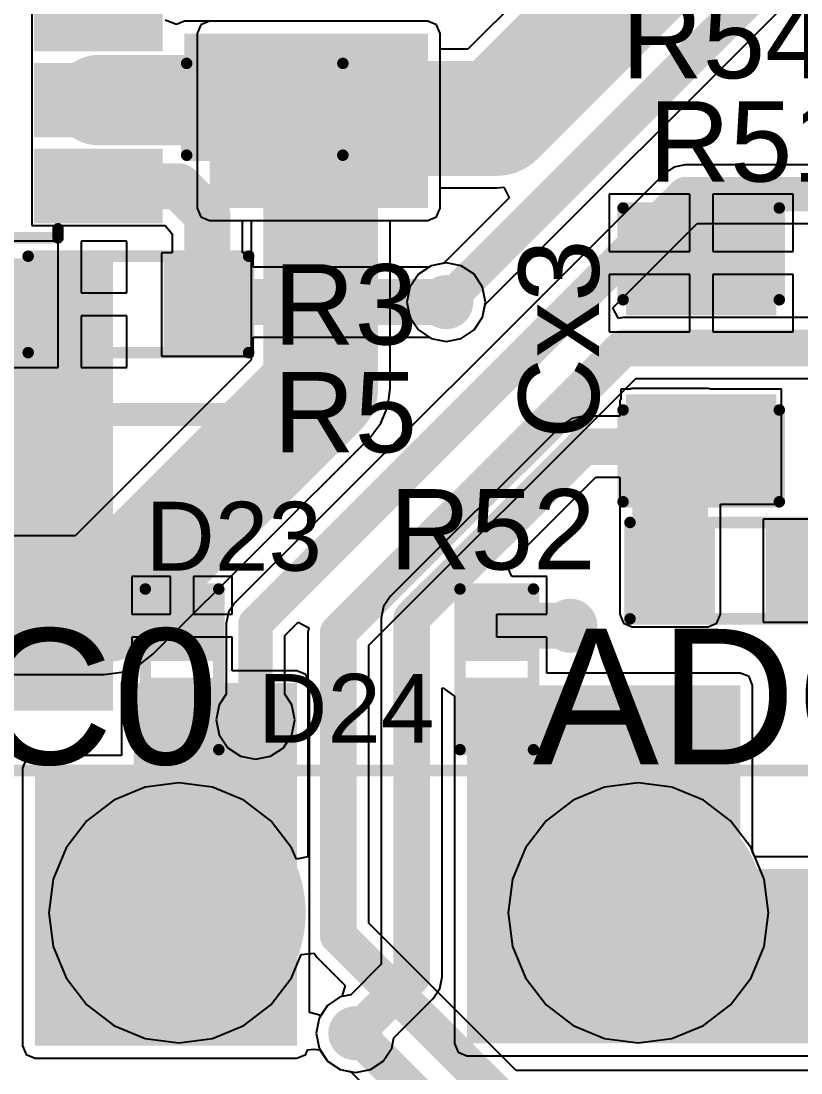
# Model space of a CAD drawing. Header units: millimetres. Extents: x -0.27 to 4.7, y -0.39 to 2.83.
# Drawn here: x 1.0019 to 1.3414, y 0.1742 to 0.6325 of the extents above; entities that cross this region are included whole.
import ezdxf

# ---------------------------------------------------------------- set-up
doc = ezdxf.new("R2010")
doc.units = ezdxf.units.MM
doc.header["$MEASUREMENT"] = 0
for name, color, linetype in [('BottomLayer', 5, 'Continuous'), ('BottomSolder', 6, 'Continuous'), ('MultiLayer', 9, 'Continuous'), ('PadHoleLayer', 156, 'Continuous'), ('TopLayer', 1, 'Continuous'), ('TopOverlay', 2, 'Continuous'), ('TopPaste', 8, 'Continuous'), ('TopSolder', 216, 'Continuous'), ('ViaHoleLayer', 16, 'Continuous')]:
    doc.layers.add(name, color=color, linetype=linetype)
doc.styles.add('Arial', font='arial.ttf', dxfattribs={"height": 0.2})

# ---------------------------------------------------------------- blocks, each defined once
blk = doc.blocks.new('HA0200500000G_6')
at = {"layer": 'BottomLayer'}
h = blk.add_hatch(color=5, dxfattribs=at)
edge = h.paths.add_edge_path()
edge.add_arc((-0.1, 0.15), 0.05118, 0, 360)
h = blk.add_hatch(color=5, dxfattribs=at)
edge = h.paths.add_edge_path()
edge.add_arc((0.1, 0.15), 0.05118, 0, 360)
at = {"layer": 'BottomSolder'}
h = blk.add_hatch(color=6, dxfattribs=at)
edge = h.paths.add_edge_path()
edge.add_arc((-0.1, 0.15), 0.05518, 0, 360)
h = blk.add_hatch(color=6, dxfattribs=at)
edge = h.paths.add_edge_path()
edge.add_arc((0.1, 0.15), 0.05518, 0, 360)
at = {"layer": 'MultiLayer'}
h = blk.add_hatch(color=9, dxfattribs=at)
edge = h.paths.add_edge_path()
edge.add_arc((-0.1, 0.15), 0.05118, 0, 360)
h = blk.add_hatch(color=9, dxfattribs=at)
edge = h.paths.add_edge_path()
edge.add_arc((0.1, 0.15), 0.05118, 0, 360)
at = {"layer": 'PadHoleLayer'}
h = blk.add_hatch(color=156, dxfattribs=at)
edge = h.paths.add_edge_path()
edge.add_arc((-0.1, 0.15), 0.02559, 0, 360)
h = blk.add_hatch(color=156, dxfattribs=at)
edge = h.paths.add_edge_path()
edge.add_arc((0.1, 0.15), 0.02559, 0, 360)
at = {"layer": 'TopLayer'}
h = blk.add_hatch(color=1, dxfattribs=at)
edge = h.paths.add_edge_path()
edge.add_arc((-0.1, 0.15), 0.05118, 0, 360)
h = blk.add_hatch(color=1, dxfattribs=at)
edge = h.paths.add_edge_path()
edge.add_arc((0.1, 0.15), 0.05118, 0, 360)
at = {"layer": 'TopSolder'}
h = blk.add_hatch(color=216, dxfattribs=at)
edge = h.paths.add_edge_path()
edge.add_arc((-0.1, 0.15), 0.05518, 0, 360)
h = blk.add_hatch(color=216, dxfattribs=at)
edge = h.paths.add_edge_path()
edge.add_arc((0.1, 0.15), 0.05518, 0, 360)
at = {"layer": 'TopOverlay', "const_width": 0.005}
blk.add_lwpolyline([(-0.301, 0.212), (0.203, 0.212)], dxfattribs=at)
blk = doc.blocks.new('R___0603_21')
at = {"layer": 'TopLayer'}
for points in [[(-0.015, 0.0175), (-0.015, -0.0175), (-0.045, -0.0175), (-0.045, 0.0175)], [(0.045, 0.0175), (0.045, -0.0175), (0.015, -0.0175), (0.015, 0.0175)]]:
    blk.add_hatch(color=1, dxfattribs=at).paths.add_polyline_path(points)
at = {"layer": 'TopPaste'}
for points in [[(-0.015, 0.0175), (-0.015, -0.0175), (-0.045, -0.0175), (-0.045, 0.0175)], [(0.045, 0.0175), (0.045, -0.0175), (0.015, -0.0175), (0.015, 0.0175)]]:
    blk.add_hatch(color=8, dxfattribs=at).paths.add_polyline_path(points)
at = {"layer": 'TopSolder'}
for points in [[(-0.011, 0.0215), (-0.011, -0.0215), (-0.049, -0.0215), (-0.049, 0.0215)], [(0.049, 0.0215), (0.049, -0.0215), (0.011, -0.0215), (0.011, 0.0215)]]:
    blk.add_hatch(color=216, dxfattribs=at).paths.add_polyline_path(points)
at = {"layer": 'TopOverlay', "const_width": 0.005}
for points in [[(-0.048, 0.021), (-0.048, -0.021)], [(0.048, 0.021), (-0.048, 0.021)], [(0.048, 0.021), (0.048, -0.021)], [(0.048, -0.021), (-0.048, -0.021)]]:
    blk.add_lwpolyline(points, dxfattribs=at)
at = {"layer": 'TopOverlay', "const_width": 0.0025}
for points in [[(-0.04925, 0.021, 1), (-0.04675, 0.021, 1)], [(-0.04925, 0.021, 1), (-0.04675, 0.021, 1)], [(0.04675, 0.021, 1), (0.04925, 0.021, 1)], [(0.04675, 0.021, 1), (0.04925, 0.021, 1)], [(-0.04925, -0.021, 1), (-0.04675, -0.021, 1)], [(-0.04925, -0.021, 1), (-0.04675, -0.021, 1)], [(0.04675, -0.021, 1), (0.04925, -0.021, 1)], [(0.04675, -0.021, 1), (0.04925, -0.021, 1)]]:
    blk.add_lwpolyline(points, format="xyb", close=True, dxfattribs=at)
blk = doc.blocks.new('C___0805_25')
at = {"layer": 'TopLayer'}
for points in [[(-0.06, 0.03), (-0.02, 0.03), (-0.02, -0.03), (-0.06, -0.03)], [(0.02, 0.03), (0.06, 0.03), (0.06, -0.03), (0.02, -0.03)]]:
    blk.add_hatch(color=1, dxfattribs=at).paths.add_polyline_path(points)
at = {"layer": 'TopPaste'}
for points in [[(-0.06, 0.03), (-0.02, 0.03), (-0.02, -0.03), (-0.06, -0.03)], [(0.02, 0.03), (0.06, 0.03), (0.06, -0.03), (0.02, -0.03)]]:
    blk.add_hatch(color=8, dxfattribs=at).paths.add_polyline_path(points)
at = {"layer": 'TopSolder'}
for points in [[(-0.06276, 0.03276), (-0.01724, 0.03276), (-0.01724, -0.03276), (-0.06276, -0.03276)], [(0.01724, 0.03276), (0.06276, 0.03276), (0.06276, -0.03276), (0.01724, -0.03276)]]:
    blk.add_hatch(color=216, dxfattribs=at).paths.add_polyline_path(points)
at = {"layer": 'TopOverlay', "const_width": 0.005}
for points in [[(-0.024, 0.034), (-0.064, 0.034)], [(-0.064, -0.034), (-0.064, 0.034)], [(0.064, 0.034), (0.024, 0.034)], [(0.064, -0.034), (0.064, 0.034)], [(-0.024, -0.034), (-0.064, -0.034)], [(0.064, -0.034), (0.024, -0.034)]]:
    blk.add_lwpolyline(points, dxfattribs=at)
at = {"layer": 'TopOverlay', "const_width": 0.0025}
for points in [[(-0.06525, 0.034, 1), (-0.06275, 0.034, 1)], [(-0.06525, 0.034, 1), (-0.06275, 0.034, 1)], [(-0.02525, 0.034, 1), (-0.02275, 0.034, 1)], [(0.02275, 0.034, 1), (0.02525, 0.034, 1)], [(0.06275, 0.034, 1), (0.06525, 0.034, 1)], [(0.06275, 0.034, 1), (0.06525, 0.034, 1)], [(-0.06525, -0.034, 1), (-0.06275, -0.034, 1)], [(-0.06525, -0.034, 1), (-0.06275, -0.034, 1)], [(-0.02525, -0.034, 1), (-0.02275, -0.034, 1)], [(0.02275, -0.034, 1), (0.02525, -0.034, 1)], [(0.06275, -0.034, 1), (0.06525, -0.034, 1)], [(0.06275, -0.034, 1), (0.06525, -0.034, 1)]]:
    blk.add_lwpolyline(points, format="xyb", close=True, dxfattribs=at)
blk = doc.blocks.new('C___0805_44')
at = {"layer": 'TopLayer'}
for points in [[(-0.06, 0.03), (-0.02, 0.03), (-0.02, -0.03), (-0.06, -0.03)], [(0.02, 0.03), (0.06, 0.03), (0.06, -0.03), (0.02, -0.03)]]:
    blk.add_hatch(color=1, dxfattribs=at).paths.add_polyline_path(points)
at = {"layer": 'TopPaste'}
for points in [[(-0.06, 0.03), (-0.02, 0.03), (-0.02, -0.03), (-0.06, -0.03)], [(0.02, 0.03), (0.06, 0.03), (0.06, -0.03), (0.02, -0.03)]]:
    blk.add_hatch(color=8, dxfattribs=at).paths.add_polyline_path(points)
at = {"layer": 'TopSolder'}
for points in [[(-0.06276, 0.03276), (-0.01724, 0.03276), (-0.01724, -0.03276), (-0.06276, -0.03276)], [(0.01724, 0.03276), (0.06276, 0.03276), (0.06276, -0.03276), (0.01724, -0.03276)]]:
    blk.add_hatch(color=216, dxfattribs=at).paths.add_polyline_path(points)
at = {"layer": 'TopOverlay', "const_width": 0.005}
for points in [[(-0.064, -0.034), (-0.064, 0.034)], [(-0.024, 0.034), (-0.064, 0.034)], [(0.064, 0.034), (0.024, 0.034)], [(0.064, -0.034), (0.064, 0.034)], [(-0.024, -0.034), (-0.064, -0.034)], [(0.064, -0.034), (0.024, -0.034)]]:
    blk.add_lwpolyline(points, dxfattribs=at)
at = {"layer": 'TopOverlay', "const_width": 0.0025}
for points in [[(-0.06525, 0.034, 1), (-0.06275, 0.034, 1)], [(-0.06525, 0.034, 1), (-0.06275, 0.034, 1)], [(-0.02525, 0.034, 1), (-0.02275, 0.034, 1)], [(0.02275, 0.034, 1), (0.02525, 0.034, 1)], [(0.06275, 0.034, 1), (0.06525, 0.034, 1)], [(0.06275, 0.034, 1), (0.06525, 0.034, 1)], [(-0.06525, -0.034, 1), (-0.06275, -0.034, 1)], [(-0.06525, -0.034, 1), (-0.06275, -0.034, 1)], [(-0.02525, -0.034, 1), (-0.02275, -0.034, 1)], [(0.02275, -0.034, 1), (0.02525, -0.034, 1)], [(0.06275, -0.034, 1), (0.06525, -0.034, 1)], [(0.06275, -0.034, 1), (0.06525, -0.034, 1)]]:
    blk.add_lwpolyline(points, format="xyb", close=True, dxfattribs=at)
blk = doc.blocks.new('SOT_23_6_57')
at = {"layer": 'TopLayer'}
for points in [[(-0.07559, 0.04961), (-0.02756, 0.04961), (-0.02756, 0.0252), (-0.07559, 0.0252)], [(0.02756, 0.04961), (0.07559, 0.04961), (0.07559, 0.0252), (0.02756, 0.0252)], [(-0.07559, 0.0122), (-0.02756, 0.0122), (-0.02756, -0.0122), (-0.07559, -0.0122)], [(0.02756, 0.0122), (0.07559, 0.0122), (0.07559, -0.0122), (0.02756, -0.0122)], [(-0.07559, -0.0252), (-0.02756, -0.0252), (-0.02756, -0.04961), (-0.07559, -0.04961)], [(0.02756, -0.0252), (0.07559, -0.0252), (0.07559, -0.04961), (0.02756, -0.04961)]]:
    blk.add_hatch(color=1, dxfattribs=at).paths.add_polyline_path(points)
at = {"layer": 'TopPaste'}
for points in [[(-0.07559, 0.04961), (-0.02756, 0.04961), (-0.02756, 0.0252), (-0.07559, 0.0252)], [(0.02756, 0.04961), (0.07559, 0.04961), (0.07559, 0.0252), (0.02756, 0.0252)], [(-0.07559, 0.0122), (-0.02756, 0.0122), (-0.02756, -0.0122), (-0.07559, -0.0122)], [(0.02756, 0.0122), (0.07559, 0.0122), (0.07559, -0.0122), (0.02756, -0.0122)], [(-0.07559, -0.0252), (-0.02756, -0.0252), (-0.02756, -0.04961), (-0.07559, -0.04961)], [(0.02756, -0.0252), (0.07559, -0.0252), (0.07559, -0.04961), (0.02756, -0.04961)]]:
    blk.add_hatch(color=8, dxfattribs=at).paths.add_polyline_path(points)
at = {"layer": 'TopSolder'}
for points in [[(-0.07959, 0.05361), (-0.02356, 0.05361), (-0.02356, 0.0212), (-0.07959, 0.0212)], [(0.02356, 0.05361), (0.07959, 0.05361), (0.07959, 0.0212), (0.02356, 0.0212)], [(-0.07959, 0.0162), (-0.02356, 0.0162), (-0.02356, -0.0162), (-0.07959, -0.0162)], [(0.02356, 0.0162), (0.07959, 0.0162), (0.07959, -0.0162), (0.02356, -0.0162)], [(-0.07959, -0.0212), (-0.02356, -0.0212), (-0.02356, -0.05361), (-0.07959, -0.05361)], [(0.02356, -0.0212), (0.07959, -0.0212), (0.07959, -0.05361), (0.02356, -0.05361)]]:
    blk.add_hatch(color=216, dxfattribs=at).paths.add_polyline_path(points)
at = {"layer": 'TopOverlay', "const_width": 0.005}
for points in [[(-0.035, 0.06), (0.034, 0.06)], [(-0.035, 0.05606), (-0.035, 0.06)], [(0.034, 0.05606), (0.034, 0.06)], [(-0.086, 0.043), (-0.081, 0.038)], [(-0.086, 0.033), (-0.086, 0.043)], [(-0.086, 0.033), (-0.081, 0.038)], [(-0.035, -0.06), (-0.035, -0.05606)], [(0.034, -0.06), (0.034, -0.05606)], [(-0.035, -0.06), (0.034, -0.06)]]:
    blk.add_lwpolyline(points, dxfattribs=at)
at = {"layer": 'TopOverlay', "const_width": 0.0025}
for points in [[(-0.03625, 0.06, 1), (-0.03375, 0.06, 1)], [(-0.03625, 0.06, 1), (-0.03375, 0.06, 1)], [(0.03275, 0.06, 1), (0.03525, 0.06, 1)], [(0.03275, 0.06, 1), (0.03525, 0.06, 1)], [(-0.03625, 0.05606, 1), (-0.03375, 0.05606, 1)], [(0.03275, 0.05606, 1), (0.03525, 0.05606, 1)], [(-0.08725, 0.043, 1), (-0.08475, 0.043, 1)], [(-0.08725, 0.043, 1), (-0.08475, 0.043, 1)], [(-0.08225, 0.038, 1), (-0.07975, 0.038, 1)], [(-0.08225, 0.038, 1), (-0.07975, 0.038, 1)], [(-0.08725, 0.033, 1), (-0.08475, 0.033, 1)], [(-0.08725, 0.033, 1), (-0.08475, 0.033, 1)], [(-0.03625, -0.05606, 1), (-0.03375, -0.05606, 1)], [(0.03275, -0.05606, 1), (0.03525, -0.05606, 1)], [(-0.03625, -0.06, 1), (-0.03375, -0.06, 1)], [(-0.03625, -0.06, 1), (-0.03375, -0.06, 1)], [(0.03275, -0.06, 1), (0.03525, -0.06, 1)], [(0.03275, -0.06, 1), (0.03525, -0.06, 1)]]:
    blk.add_lwpolyline(points, format="xyb", close=True, dxfattribs=at)
blk = doc.blocks.new('R___0603_101')
at = {"layer": 'TopLayer'}
for points in [[(-0.015, 0.0175), (-0.015, -0.0175), (-0.045, -0.0175), (-0.045, 0.0175)], [(0.045, 0.0175), (0.045, -0.0175), (0.015, -0.0175), (0.015, 0.0175)]]:
    blk.add_hatch(color=1, dxfattribs=at).paths.add_polyline_path(points)
at = {"layer": 'TopPaste'}
for points in [[(-0.015, 0.0175), (-0.015, -0.0175), (-0.045, -0.0175), (-0.045, 0.0175)], [(0.045, 0.0175), (0.045, -0.0175), (0.015, -0.0175), (0.015, 0.0175)]]:
    blk.add_hatch(color=8, dxfattribs=at).paths.add_polyline_path(points)
at = {"layer": 'TopSolder'}
for points in [[(-0.011, 0.0215), (-0.011, -0.0215), (-0.049, -0.0215), (-0.049, 0.0215)], [(0.049, 0.0215), (0.049, -0.0215), (0.011, -0.0215), (0.011, 0.0215)]]:
    blk.add_hatch(color=216, dxfattribs=at).paths.add_polyline_path(points)
at = {"layer": 'TopOverlay', "const_width": 0.005}
for points in [[(-0.048, 0.021), (0.048, 0.021)], [(-0.048, -0.021), (-0.048, 0.021)], [(0.048, -0.021), (0.048, 0.021)], [(-0.048, -0.021), (0.048, -0.021)]]:
    blk.add_lwpolyline(points, dxfattribs=at)
at = {"layer": 'TopOverlay', "const_width": 0.0025}
for points in [[(-0.04925, 0.021, 1), (-0.04675, 0.021, 1)], [(-0.04925, 0.021, 1), (-0.04675, 0.021, 1)], [(0.04675, 0.021, 1), (0.04925, 0.021, 1)], [(0.04675, 0.021, 1), (0.04925, 0.021, 1)], [(-0.04925, -0.021, 1), (-0.04675, -0.021, 1)], [(-0.04925, -0.021, 1), (-0.04675, -0.021, 1)], [(0.04675, -0.021, 1), (0.04925, -0.021, 1)], [(0.04675, -0.021, 1), (0.04925, -0.021, 1)]]:
    blk.add_lwpolyline(points, format="xyb", close=True, dxfattribs=at)
blk = doc.blocks.new('D_____0402_145')
at = {"layer": 'TopLayer'}
for points in [[(-0.03051, -0.01181), (-0.03051, 0.01181), (-0.00768, 0.01181), (-0.00768, -0.01181)], [(0.00768, -0.01181), (0.00768, 0.01181), (0.03051, 0.01181), (0.03051, -0.01181)]]:
    blk.add_hatch(color=1, dxfattribs=at).paths.add_polyline_path(points)
at = {"layer": 'TopPaste'}
for points in [[(-0.03051, -0.01181), (-0.03051, 0.01181), (-0.00768, 0.01181), (-0.00768, -0.01181)], [(0.00768, -0.01181), (0.00768, 0.01181), (0.03051, 0.01181), (0.03051, -0.01181)]]:
    blk.add_hatch(color=8, dxfattribs=at).paths.add_polyline_path(points)
at = {"layer": 'TopSolder'}
for points in [[(-0.03451, -0.01581), (-0.03451, 0.01581), (-0.00368, 0.01581), (-0.00368, -0.01581)], [(0.00368, -0.01581), (0.00368, 0.01581), (0.03451, 0.01581), (0.03451, -0.01581)]]:
    blk.add_hatch(color=216, dxfattribs=at).paths.add_polyline_path(points)
at = {"layer": 'TopOverlay', "const_width": 0.005}
for points in [[(-0.035, 0.016), (0.035, 0.016)], [(-0.035, 0.016), (-0.035, -0.016)], [(0.035, 0.016), (0.035, -0.016)], [(-0.035, -0.016), (0.035, -0.016)]]:
    blk.add_lwpolyline(points, dxfattribs=at)
at = {"layer": 'TopOverlay', "const_width": 0.0025}
for points in [[(-0.03625, 0.016, 1), (-0.03375, 0.016, 1)], [(-0.03625, 0.016, 1), (-0.03375, 0.016, 1)], [(0.03375, 0.016, 1), (0.03625, 0.016, 1)], [(0.03375, 0.016, 1), (0.03625, 0.016, 1)], [(-0.03625, -0.016, 1), (-0.03375, -0.016, 1)], [(-0.03625, -0.016, 1), (-0.03375, -0.016, 1)], [(0.03375, -0.016, 1), (0.03625, -0.016, 1)], [(0.03375, -0.016, 1), (0.03625, -0.016, 1)]]:
    blk.add_lwpolyline(points, format="xyb", close=True, dxfattribs=at)
blk = doc.blocks.new('D_____0402_146')
at = {"layer": 'TopLayer'}
for points in [[(-0.03051, -0.01181), (-0.03051, 0.01181), (-0.00768, 0.01181), (-0.00768, -0.01181)], [(0.00768, -0.01181), (0.00768, 0.01181), (0.03051, 0.01181), (0.03051, -0.01181)]]:
    blk.add_hatch(color=1, dxfattribs=at).paths.add_polyline_path(points)
at = {"layer": 'TopPaste'}
for points in [[(-0.03051, -0.01181), (-0.03051, 0.01181), (-0.00768, 0.01181), (-0.00768, -0.01181)], [(0.00768, -0.01181), (0.00768, 0.01181), (0.03051, 0.01181), (0.03051, -0.01181)]]:
    blk.add_hatch(color=8, dxfattribs=at).paths.add_polyline_path(points)
at = {"layer": 'TopSolder'}
for points in [[(-0.03451, -0.01581), (-0.03451, 0.01581), (-0.00368, 0.01581), (-0.00368, -0.01581)], [(0.00368, -0.01581), (0.00368, 0.01581), (0.03451, 0.01581), (0.03451, -0.01581)]]:
    blk.add_hatch(color=216, dxfattribs=at).paths.add_polyline_path(points)
at = {"layer": 'TopOverlay', "const_width": 0.005}
for points in [[(-0.035, 0.016), (0.035, 0.016)], [(-0.035, 0.016), (-0.035, -0.016)], [(0.035, 0.016), (0.035, -0.016)], [(-0.035, -0.016), (0.035, -0.016)]]:
    blk.add_lwpolyline(points, dxfattribs=at)
at = {"layer": 'TopOverlay', "const_width": 0.0025}
for points in [[(-0.03625, 0.016, 1), (-0.03375, 0.016, 1)], [(-0.03625, 0.016, 1), (-0.03375, 0.016, 1)], [(0.03375, 0.016, 1), (0.03625, 0.016, 1)], [(0.03375, 0.016, 1), (0.03625, 0.016, 1)], [(-0.03625, -0.016, 1), (-0.03375, -0.016, 1)], [(-0.03625, -0.016, 1), (-0.03375, -0.016, 1)], [(0.03375, -0.016, 1), (0.03625, -0.016, 1)], [(0.03375, -0.016, 1), (0.03625, -0.016, 1)]]:
    blk.add_lwpolyline(points, format="xyb", close=True, dxfattribs=at)

msp = doc.modelspace()

# ---------------------------------------------------------------- hatches: boundary and pattern name
at = {"layer": 'BottomLayer'}
msp.add_hatch(color=5, dxfattribs=at).paths.add_polyline_path([(1.084, 0.551), (1.179, 0.551), (1.179, 0.627), (1.084, 0.627)])
h = msp.add_hatch(color=5, dxfattribs=at)
edge = h.paths.add_edge_path()
edge.add_arc((1.162, 0.614), 0.01181, 0, 360)
h = msp.add_hatch(color=5, dxfattribs=at)
edge = h.paths.add_edge_path()
edge.add_arc((1.162, 0.59), 0.01181, 0, 360)
h = msp.add_hatch(color=5, dxfattribs=at)
edge = h.paths.add_edge_path()
edge.add_arc((1.113, 0.565), 0.01181, 0, 360)
h = msp.add_hatch(color=5, dxfattribs=at)
edge = h.paths.add_edge_path()
edge.add_arc((1.137, 0.565), 0.01181, 0, 360)
h = msp.add_hatch(color=5, dxfattribs=at)
edge = h.paths.add_edge_path()
edge.add_arc((1.162, 0.565), 0.01181, 0, 360)
h = msp.add_hatch(color=5, dxfattribs=at)
edge = h.paths.add_edge_path()
edge.add_arc((1.187, 0.51), 0.01181, 0, 360)
h = msp.add_hatch(color=5, dxfattribs=at)
edge = h.paths.add_edge_path()
edge.add_arc((1.021, 0.472), 0.01181, 0, 360)
h = msp.add_hatch(color=5, dxfattribs=at)
edge = h.paths.add_edge_path()
edge.add_arc((1.021, 0.447), 0.01181, 0, 360)
h = msp.add_hatch(color=5, dxfattribs=at)
edge = h.paths.add_edge_path()
edge.add_arc((1.021, 0.423), 0.01181, 0, 360)
h = msp.add_hatch(color=5, dxfattribs=at)
edge = h.paths.add_edge_path()
edge.add_arc((1.241, 0.369), 0.01181, 0, 360)
h = msp.add_hatch(color=5, dxfattribs=at)
edge = h.paths.add_edge_path()
edge.add_arc((1.104, 0.328), 0.01181, 0, 360)
h = msp.add_hatch(color=5, dxfattribs=at)
edge = h.paths.add_edge_path()
edge.add_arc((1.14746, 0.19146), 0.01181, 0, 360)
at = {"layer": 'BottomSolder'}
h = msp.add_hatch(color=6, dxfattribs=at)
edge = h.paths.add_edge_path()
edge.add_arc((1.162, 0.614), 0.00591, 0, 360)
h = msp.add_hatch(color=6, dxfattribs=at)
edge = h.paths.add_edge_path()
edge.add_arc((1.162, 0.59), 0.00591, 0, 360)
h = msp.add_hatch(color=6, dxfattribs=at)
edge = h.paths.add_edge_path()
edge.add_arc((1.113, 0.565), 0.00591, 0, 360)
h = msp.add_hatch(color=6, dxfattribs=at)
edge = h.paths.add_edge_path()
edge.add_arc((1.137, 0.565), 0.00591, 0, 360)
h = msp.add_hatch(color=6, dxfattribs=at)
edge = h.paths.add_edge_path()
edge.add_arc((1.162, 0.565), 0.00591, 0, 360)
h = msp.add_hatch(color=6, dxfattribs=at)
edge = h.paths.add_edge_path()
edge.add_arc((1.187, 0.51), 0.00591, 0, 360)
h = msp.add_hatch(color=6, dxfattribs=at)
edge = h.paths.add_edge_path()
edge.add_arc((1.021, 0.472), 0.00591, 0, 360)
h = msp.add_hatch(color=6, dxfattribs=at)
edge = h.paths.add_edge_path()
edge.add_arc((1.021, 0.447), 0.00591, 0, 360)
h = msp.add_hatch(color=6, dxfattribs=at)
edge = h.paths.add_edge_path()
edge.add_arc((1.021, 0.423), 0.00591, 0, 360)
h = msp.add_hatch(color=6, dxfattribs=at)
edge = h.paths.add_edge_path()
edge.add_arc((1.241, 0.369), 0.00591, 0, 360)
h = msp.add_hatch(color=6, dxfattribs=at)
edge = h.paths.add_edge_path()
edge.add_arc((1.104, 0.328), 0.00591, 0, 360)
h = msp.add_hatch(color=6, dxfattribs=at)
edge = h.paths.add_edge_path()
edge.add_arc((1.14746, 0.19146), 0.00591, 0, 360)
at = {"layer": 'TopLayer'}
for points in [[(1.179, 0.627), (1.073, 0.627), (1.073, 0.577), (1.179, 0.577)], [(1.098, 0.551), (1.179, 0.551), (1.179, 0.586), (1.098, 0.586)], [(0.951, 0.409), (1.042, 0.409), (1.042, 0.529), (0.951, 0.529)], [(0.929, 0.479), (0.929, 0.332), (1.04195, 0.332), (1.04195, 0.479)], [(1.301, 0.374), (1.301, 0.467), (1.268, 0.467), (1.268, 0.374)], [(1.122, 0.22), (1.122, 0.344), (1.051, 0.344), (1.051, 0.22)], [(1.29, 0.343), (1.196, 0.343), (1.196, 0.301), (1.29, 0.301)], [(1.315, 0.187), (1.315, 0.343), (1.196, 0.343), (1.196, 0.187)], [(1.008, 0.186), (1.122, 0.186), (1.122, 0.307), (1.008, 0.307)], [(1.235, 0.187), (1.465, 0.187), (1.465, 0.26295), (1.235, 0.26295)]]:
    msp.add_hatch(color=1, dxfattribs=at).paths.add_polyline_path(points)
h = msp.add_hatch(color=1, dxfattribs=at)
edge = h.paths.add_edge_path()
edge.add_arc((1.162, 0.614), 0.01181, 0, 360)
h = msp.add_hatch(color=1, dxfattribs=at)
edge = h.paths.add_edge_path()
edge.add_arc((1.162, 0.59), 0.01181, 0, 360)
h = msp.add_hatch(color=1, dxfattribs=at)
edge = h.paths.add_edge_path()
edge.add_arc((1.113, 0.565), 0.01181, 0, 360)
h = msp.add_hatch(color=1, dxfattribs=at)
edge = h.paths.add_edge_path()
edge.add_arc((1.137, 0.565), 0.01181, 0, 360)
h = msp.add_hatch(color=1, dxfattribs=at)
edge = h.paths.add_edge_path()
edge.add_arc((1.162, 0.565), 0.01181, 0, 360)
h = msp.add_hatch(color=1, dxfattribs=at)
edge = h.paths.add_edge_path()
edge.add_arc((1.187, 0.51), 0.01181, 0, 360)
h = msp.add_hatch(color=1, dxfattribs=at)
edge = h.paths.add_edge_path()
edge.add_arc((1.021, 0.472), 0.01181, 0, 360)
h = msp.add_hatch(color=1, dxfattribs=at)
edge = h.paths.add_edge_path()
edge.add_arc((1.021, 0.447), 0.01181, 0, 360)
h = msp.add_hatch(color=1, dxfattribs=at)
edge = h.paths.add_edge_path()
edge.add_arc((1.021, 0.423), 0.01181, 0, 360)
h = msp.add_hatch(color=1, dxfattribs=at)
edge = h.paths.add_edge_path()
edge.add_arc((1.241, 0.369), 0.01181, 0, 360)
h = msp.add_hatch(color=1, dxfattribs=at)
edge = h.paths.add_edge_path()
edge.add_arc((1.104, 0.328), 0.01181, 0, 360)
h = msp.add_hatch(color=1, dxfattribs=at)
edge = h.paths.add_edge_path()
edge.add_arc((1.14746, 0.19146), 0.01181, 0, 360)
at = {"layer": 'TopSolder'}
h = msp.add_hatch(color=216, dxfattribs=at)
edge = h.paths.add_edge_path()
edge.add_arc((1.162, 0.614), 0.00591, 0, 360)
h = msp.add_hatch(color=216, dxfattribs=at)
edge = h.paths.add_edge_path()
edge.add_arc((1.162, 0.59), 0.00591, 0, 360)
h = msp.add_hatch(color=216, dxfattribs=at)
edge = h.paths.add_edge_path()
edge.add_arc((1.113, 0.565), 0.00591, 0, 360)
h = msp.add_hatch(color=216, dxfattribs=at)
edge = h.paths.add_edge_path()
edge.add_arc((1.137, 0.565), 0.00591, 0, 360)
h = msp.add_hatch(color=216, dxfattribs=at)
edge = h.paths.add_edge_path()
edge.add_arc((1.162, 0.565), 0.00591, 0, 360)
h = msp.add_hatch(color=216, dxfattribs=at)
edge = h.paths.add_edge_path()
edge.add_arc((1.187, 0.51), 0.00591, 0, 360)
h = msp.add_hatch(color=216, dxfattribs=at)
edge = h.paths.add_edge_path()
edge.add_arc((1.021, 0.472), 0.00591, 0, 360)
h = msp.add_hatch(color=216, dxfattribs=at)
edge = h.paths.add_edge_path()
edge.add_arc((1.021, 0.447), 0.00591, 0, 360)
h = msp.add_hatch(color=216, dxfattribs=at)
edge = h.paths.add_edge_path()
edge.add_arc((1.021, 0.423), 0.00591, 0, 360)
h = msp.add_hatch(color=216, dxfattribs=at)
edge = h.paths.add_edge_path()
edge.add_arc((1.241, 0.369), 0.00591, 0, 360)
h = msp.add_hatch(color=216, dxfattribs=at)
edge = h.paths.add_edge_path()
edge.add_arc((1.104, 0.328), 0.00591, 0, 360)
h = msp.add_hatch(color=216, dxfattribs=at)
edge = h.paths.add_edge_path()
edge.add_arc((1.14746, 0.19146), 0.00591, 0, 360)
at = {"layer": 'ViaHoleLayer'}
h = msp.add_hatch(color=16, dxfattribs=at)
edge = h.paths.add_edge_path()
edge.add_arc((1.162, 0.614), 0.00591, 0, 360)
h = msp.add_hatch(color=16, dxfattribs=at)
edge = h.paths.add_edge_path()
edge.add_arc((1.162, 0.59), 0.00591, 0, 360)
h = msp.add_hatch(color=16, dxfattribs=at)
edge = h.paths.add_edge_path()
edge.add_arc((1.113, 0.565), 0.00591, 0, 360)
h = msp.add_hatch(color=16, dxfattribs=at)
edge = h.paths.add_edge_path()
edge.add_arc((1.137, 0.565), 0.00591, 0, 360)
h = msp.add_hatch(color=16, dxfattribs=at)
edge = h.paths.add_edge_path()
edge.add_arc((1.162, 0.565), 0.00591, 0, 360)
h = msp.add_hatch(color=16, dxfattribs=at)
edge = h.paths.add_edge_path()
edge.add_arc((1.187, 0.51), 0.00591, 0, 360)
h = msp.add_hatch(color=16, dxfattribs=at)
edge = h.paths.add_edge_path()
edge.add_arc((1.021, 0.472), 0.00591, 0, 360)
h = msp.add_hatch(color=16, dxfattribs=at)
edge = h.paths.add_edge_path()
edge.add_arc((1.021, 0.447), 0.00591, 0, 360)
h = msp.add_hatch(color=16, dxfattribs=at)
edge = h.paths.add_edge_path()
edge.add_arc((1.021, 0.423), 0.00591, 0, 360)
h = msp.add_hatch(color=16, dxfattribs=at)
edge = h.paths.add_edge_path()
edge.add_arc((1.241, 0.369), 0.00591, 0, 360)
h = msp.add_hatch(color=16, dxfattribs=at)
edge = h.paths.add_edge_path()
edge.add_arc((1.104, 0.328), 0.00591, 0, 360)
h = msp.add_hatch(color=16, dxfattribs=at)
edge = h.paths.add_edge_path()
edge.add_arc((1.14746, 0.19146), 0.00591, 0, 360)

# ---------------------------------------------------------------- linework, layer by layer
at = {"layer": 'BottomLayer'}
for p, q in [((1.25774, 0.68153), (1.19647, 0.62026)), ((1.20392, 0.5089), (1.34801, 0.65299)), ((1.08017, 0.63083), (1.07859, 0.627)), ((1.084, 0.63241), (1.08017, 0.63083)), ((1.179, 0.63241), (1.084, 0.63241)), ((1.18283, 0.63083), (1.179, 0.63241)), ((1.18441, 0.627), (1.18283, 0.63083)), ((1.07859, 0.627), (1.07859, 0.551)), ((1.18441, 0.62026), (1.18441, 0.627)), ((1.19647, 0.62026), (1.18441, 0.62026)), ((1.28612, 0.56877), (1.28199, 0.56601)), ((1.291, 0.56974), (1.28612, 0.56877)), ((1.46482, 0.56974), (1.291, 0.56974)), ((1.28199, 0.56601), (1.09499, 0.37901)), ((1.18441, 0.551), (1.18441, 0.55974)), ((1.18441, 0.55974), (1.209, 0.55974)), ((1.209, 0.55974), (1.21205, 0.56014)), ((1.21205, 0.56014), (1.21438, 0.55541)), ((1.21438, 0.55541), (1.1859, 0.52692)), ((1.07859, 0.551), (1.08017, 0.54717)), ((1.18283, 0.54717), (1.18441, 0.551)), ((1.08017, 0.54717), (1.084, 0.54559)), ((1.084, 0.54559), (1.10206, 0.54559)), ((1.10206, 0.54559), (1.10206, 0.48485)), ((1.16257, 0.47232), (1.16257, 0.54559)), ((1.16257, 0.54559), (1.179, 0.54559)), ((1.179, 0.54559), (1.18283, 0.54717)), ((1.25948, 0.50745), (1.29628, 0.54426)), ((1.29628, 0.54426), (1.46482, 0.54426)), ((1.18044, 0.52584), (1.17488, 0.52212)), ((1.1859, 0.52692), (1.18044, 0.52584)), ((1.17488, 0.52212), (1.17116, 0.51656)), ((1.17116, 0.51656), (1.16986, 0.51)), ((1.16986, 0.51), (1.17116, 0.50344)), ((1.20284, 0.50344), (1.20392, 0.5089)), ((1.26194, 0.50284), (1.25948, 0.50745)), ((1.17116, 0.50344), (1.17488, 0.49788)), ((1.19912, 0.49788), (1.20284, 0.50344)), ((1.264, 0.50325), (1.26194, 0.50284)), ((1.48151, 0.50325), (1.264, 0.50325)), ((1.17488, 0.49788), (1.18044, 0.49416)), ((1.19356, 0.49416), (1.19912, 0.49788)), ((1.18044, 0.49416), (1.187, 0.49286)), ((1.187, 0.49286), (1.19356, 0.49416)), ((1.10206, 0.48485), (1.02541, 0.40821)), ((1.15325, 0.36051), (1.26949, 0.47675)), ((1.26949, 0.47675), (1.41649, 0.47675)), ((1.16154, 0.46448), (1.16257, 0.47232)), ((1.15852, 0.45719), (1.16154, 0.46448)), ((1.15371, 0.45092), (1.15852, 0.45719)), ((1.05934, 0.35655), (1.15371, 0.45092)), ((1.02541, 0.40821), (0.88661, 0.40821)), ((1.09499, 0.37901), (1.09223, 0.37488)), ((1.09223, 0.37488), (1.09126, 0.37)), ((1.09126, 0.37), (1.09126, 0.33918)), ((1.11674, 0.36472), (1.12255, 0.37052)), ((1.12255, 0.37052), (1.12716, 0.36806)), ((1.12716, 0.36806), (1.12675, 0.366)), ((1.11674, 0.33918), (1.11674, 0.36472)), ((1.12675, 0.366), (1.12675, 0.26833)), ((1.15325, 0.23949), (1.15325, 0.36051)), ((1.05308, 0.35174), (1.05934, 0.35655)), ((1.03795, 0.34769), (1.04578, 0.34872)), ((1.04578, 0.34872), (1.05308, 0.35174)), ((0.88923, 0.34769), (1.03795, 0.34769)), ((1.09126, 0.33918), (1.08816, 0.33456)), ((1.11984, 0.33456), (1.11674, 0.33918)), ((1.08816, 0.33456), (1.08686, 0.328)), ((1.12114, 0.328), (1.11984, 0.33456)), ((1.08686, 0.328), (1.08816, 0.32144)), ((1.11984, 0.32144), (1.12114, 0.328)), ((1.08816, 0.32144), (1.09188, 0.31588)), ((1.11612, 0.31588), (1.11984, 0.32144)), ((1.09188, 0.31588), (1.09744, 0.31216)), ((1.09744, 0.31216), (1.104, 0.31086)), ((1.104, 0.31086), (1.11056, 0.31216)), ((1.11056, 0.31216), (1.11612, 0.31588)), ((1.05596, 0.29868), (1.04229, 0.29302)), ((1.07062, 0.30061), (1.05596, 0.29868)), ((1.08529, 0.29868), (1.07062, 0.30061)), ((1.09896, 0.29302), (1.08529, 0.29868)), ((1.25596, 0.29868), (1.24229, 0.29302)), ((1.27062, 0.30061), (1.25596, 0.29868)), ((1.28529, 0.29868), (1.27062, 0.30061)), ((1.29896, 0.29302), (1.28529, 0.29868)), ((1.04229, 0.29302), (1.03055, 0.28402)), ((1.11069, 0.28402), (1.09896, 0.29302)), ((1.24229, 0.29302), (1.23055, 0.28402)), ((1.31069, 0.28402), (1.29896, 0.29302)), ((1.03055, 0.28402), (1.02155, 0.27228)), ((1.1197, 0.27228), (1.11069, 0.28402)), ((1.23055, 0.28402), (1.22155, 0.27228)), ((1.3197, 0.27228), (1.31069, 0.28402)), ((1.02155, 0.27228), (1.01589, 0.25862)), ((1.12175, 0.26734), (1.1197, 0.27228)), ((1.22155, 0.27228), (1.21589, 0.25862)), ((1.32536, 0.25862), (1.3197, 0.27228)), ((1.12675, 0.26833), (1.12175, 0.26734)), ((1.01589, 0.25862), (1.01396, 0.24395)), ((1.21589, 0.25862), (1.21396, 0.24395)), ((1.32729, 0.24395), (1.32536, 0.25862)), ((1.01396, 0.24395), (1.01589, 0.22928)), ((1.21396, 0.24395), (1.21589, 0.22928)), ((1.32536, 0.22928), (1.32729, 0.24395)), ((1.21749, 0.17525), (1.15325, 0.23949)), ((1.01589, 0.22928), (1.02155, 0.21562)), ((1.21589, 0.22928), (1.22155, 0.21562)), ((1.3197, 0.21562), (1.32536, 0.22928)), ((1.1197, 0.21562), (1.12388, 0.22572)), ((1.12388, 0.22572), (1.12953, 0.22628)), ((1.12953, 0.22628), (1.13063, 0.22463)), ((1.13063, 0.22463), (1.14304, 0.21221)), ((1.02155, 0.21562), (1.03055, 0.20388)), ((1.11069, 0.20388), (1.1197, 0.21562)), ((1.22155, 0.21562), (1.23055, 0.20388)), ((1.31069, 0.20388), (1.3197, 0.21562)), ((1.14304, 0.21221), (1.14159, 0.20743)), ((1.1409, 0.20729), (1.13534, 0.20358)), ((1.14159, 0.20743), (1.1409, 0.20729)), ((1.03055, 0.20388), (1.04229, 0.19487)), ((1.09896, 0.19487), (1.11069, 0.20388)), ((1.13534, 0.20358), (1.13162, 0.19802)), ((1.23055, 0.20388), (1.24229, 0.19487)), ((1.29896, 0.19487), (1.31069, 0.20388)), ((1.13162, 0.19802), (1.13032, 0.19146)), ((1.04229, 0.19487), (1.05596, 0.18921)), ((1.08529, 0.18921), (1.09896, 0.19487)), ((1.24229, 0.19487), (1.25596, 0.18921)), ((1.28529, 0.18921), (1.29896, 0.19487)), ((1.05596, 0.18921), (1.07062, 0.18728)), ((1.07062, 0.18728), (1.08529, 0.18921)), ((1.13032, 0.19146), (1.13162, 0.1849)), ((1.25596, 0.18921), (1.27062, 0.18728)), ((1.27062, 0.18728), (1.28529, 0.18921)), ((1.13162, 0.1849), (1.13534, 0.17934)), ((1.13534, 0.17934), (1.1409, 0.17562)), ((1.1409, 0.17562), (1.14545, 0.17471)), ((1.14545, 0.17471), (1.19197, 0.1282)), ((3.20938, 0.17525), (1.21749, 0.17525))]:
    msp.add_line(p, q, dxfattribs=at)
for points, const_width in [([(1.209, 0.59), (1.288, 0.669)], 0.05), ([(1.187, 0.51), (1.339, 0.662)], 0.015), ([(1.162, 0.59), (1.209, 0.59)], 0.05), ([(1.13232, 0.47232), (1.13232, 0.583)], 0.05), ([(1.104, 0.37), (1.291, 0.557)], 0.015), ([(1.291, 0.557), (1.476, 0.557)], 0.015), ([(1.03795, 0.37795), (1.13232, 0.47232)], 0.05), ([(1.14, 0.366), (1.264, 0.49)], 0.016), ([(1.264, 0.49), (1.487, 0.49)], 0.016), ([(0.88582, 0.37795), (1.03795, 0.37795)], 0.05), ([(1.104, 0.328), (1.104, 0.37)], 0.015), ([(1.14, 0.234), (1.14, 0.366)], 0.016), ([(1.14, 0.234), (1.212, 0.162)], 0.016), ([(1.14746, 0.19146), (1.20134, 0.13757)], 0.016)]:
    msp.add_lwpolyline(points, dxfattribs=dict(at, const_width=const_width))
for points, const_width in [([(1.1495, 0.59, 1), (1.1745, 0.59, 1)], 0.025), ([(1.1965, 0.59, 1), (1.2215, 0.59, 1)], 0.025), ([(1.1965, 0.59, 1), (1.2215, 0.59, 1)], 0.025), ([(1.11982, 0.583, 1), (1.14482, 0.583, 1)], 0.025), ([(1.28725, 0.557, 1), (1.29475, 0.557, 1)], 0.0075), ([(1.28725, 0.557, 1), (1.29475, 0.557, 1)], 0.0075), ([(1.18325, 0.51, 1), (1.19075, 0.51, 1)], 0.0075), ([(1.11982, 0.47232, 1), (1.14482, 0.47232, 1)], 0.025), ([(1.11982, 0.47232, 1), (1.14482, 0.47232, 1)], 0.025), ([(1.26, 0.49, 1), (1.268, 0.49, 1)], 0.008), ([(1.26, 0.49, 1), (1.268, 0.49, 1)], 0.008), ([(1.02545, 0.37795, 1), (1.05045, 0.37795, 1)], 0.025), ([(1.02545, 0.37795, 1), (1.05045, 0.37795, 1)], 0.025), ([(1.10025, 0.37, 1), (1.10775, 0.37, 1)], 0.0075), ([(1.10025, 0.37, 1), (1.10775, 0.37, 1)], 0.0075), ([(1.136, 0.366, 1), (1.144, 0.366, 1)], 0.008), ([(1.136, 0.366, 1), (1.144, 0.366, 1)], 0.008), ([(1.10025, 0.328, 1), (1.10775, 0.328, 1)], 0.0075), ([(1.136, 0.234, 1), (1.144, 0.234, 1)], 0.008), ([(1.136, 0.234, 1), (1.144, 0.234, 1)], 0.008), ([(1.14346, 0.19146, 1), (1.15146, 0.19146, 1)], 0.008)]:
    msp.add_lwpolyline(points, format="xyb", close=True, dxfattribs=dict(at, const_width=const_width))
at = {"layer": 'TopLayer'}
for p, q in [((1.00656, 0.65261), (1.00656, 0.6182)), ((1.06959, 0.631), (1.06459, 0.63278)), ((1.073, 0.63241), (1.06959, 0.631)), ((1.179, 0.63241), (1.073, 0.63241)), ((1.18283, 0.63083), (1.179, 0.63241)), ((1.18441, 0.627), (1.18283, 0.63083)), ((1.18441, 0.586), (1.18441, 0.627)), ((1.00656, 0.6182), (1.00656, 0.6182)), ((1.00656, 0.6182), (1.00656, 0.6152)), ((1.00656, 0.6152), (1.00656, 0.6152)), ((1.00656, 0.6152), (1.00656, 0.6132)), ((1.00656, 0.6132), (1.00656, 0.5828)), ((1.00656, 0.5828), (1.00656, 0.5808)), ((1.18441, 0.551), (1.18441, 0.586)), ((1.00656, 0.5808), (1.00656, 0.5808)), ((1.00656, 0.5808), (1.00656, 0.5778)), ((1.00656, 0.5778), (1.00656, 0.5778)), ((1.00656, 0.5778), (1.00656, 0.54339)), ((1.293, 0.557), (1.258, 0.557)), ((1.258, 0.557), (1.258, 0.532)), ((1.293, 0.532), (1.293, 0.557)), ((1.338, 0.557), (1.303, 0.557)), ((1.303, 0.557), (1.303, 0.532)), ((1.338, 0.532), (1.338, 0.557)), ((1.18283, 0.54717), (1.18441, 0.551)), ((1.09829, 0.5315), (1.09829, 0.54559)), ((1.09829, 0.54559), (1.179, 0.54559)), ((1.179, 0.54559), (1.18283, 0.54717)), ((1.00656, 0.54339), (1.06459, 0.54339)), ((1.06459, 0.54339), (1.06771, 0.53968)), ((1.018, 0.5365), (0.985, 0.5365)), ((1.018, 0.509), (1.018, 0.5365)), ((1.048, 0.5365), (1.028, 0.5365)), ((1.028, 0.5365), (1.028, 0.514)), ((1.048, 0.514), (1.048, 0.5365)), ((1.06771, 0.53968), (1.06771, 0.5315)), ((1.258, 0.532), (1.293, 0.532)), ((1.303, 0.532), (1.338, 0.532)), ((1.06771, 0.5315), (1.063, 0.5315)), ((1.063, 0.5315), (1.063, 0.4865)), ((1.103, 0.5315), (1.09829, 0.5315)), ((1.103, 0.52529), (1.103, 0.5315)), ((1.187, 0.52714), (1.18044, 0.52584)), ((1.19356, 0.52584), (1.187, 0.52714)), ((1.17963, 0.52529), (1.103, 0.52529)), ((1.18044, 0.52584), (1.17963, 0.52529)), ((1.19912, 0.52212), (1.19356, 0.52584)), ((1.20284, 0.51656), (1.19912, 0.52212)), ((1.293, 0.522), (1.258, 0.522)), ((1.258, 0.522), (1.258, 0.497)), ((1.293, 0.497), (1.293, 0.522)), ((1.338, 0.522), (1.303, 0.522)), ((1.303, 0.522), (1.303, 0.497)), ((1.338, 0.497), (1.338, 0.522)), ((1.028, 0.514), (1.048, 0.514)), ((1.20414, 0.51), (1.20284, 0.51656)), ((1.018, 0.4815), (1.018, 0.509)), ((1.20284, 0.50344), (1.20414, 0.51)), ((1.048, 0.504), (1.028, 0.504)), ((1.028, 0.504), (1.028, 0.4815)), ((1.048, 0.4815), (1.048, 0.504)), ((1.19912, 0.49788), (1.20284, 0.50344)), ((1.19356, 0.49416), (1.19912, 0.49788)), ((1.258, 0.497), (1.293, 0.497)), ((1.303, 0.497), (1.338, 0.497)), ((1.103, 0.4865), (1.103, 0.49471)), ((1.103, 0.49471), (1.17963, 0.49471)), ((1.17963, 0.49471), (1.18044, 0.49416)), ((1.18044, 0.49416), (1.187, 0.49286)), ((1.187, 0.49286), (1.19356, 0.49416)), ((1.063, 0.4865), (1.103, 0.4865)), ((0.98, 0.4815), (1.018, 0.4815)), ((1.028, 0.4815), (1.048, 0.4815)), ((1.268, 0.47241), (1.26701, 0.472)), ((1.301, 0.47241), (1.268, 0.47241)), ((1.30199, 0.472), (1.301, 0.47241)), ((1.263, 0.46799), (1.26259, 0.467)), ((1.26701, 0.472), (1.263, 0.472)), ((1.263, 0.472), (1.263, 0.46799)), ((1.333, 0.472), (1.30199, 0.472)), ((1.333, 0.422), (1.333, 0.472)), ((1.26259, 0.467), (1.26259, 0.46025)), ((1.24163, 0.45925), (1.23733, 0.45637)), ((1.24671, 0.46025), (1.24163, 0.45925)), ((1.26259, 0.46025), (1.24671, 0.46025)), ((1.23733, 0.45637), (1.16263, 0.38167)), ((1.21358, 0.39513), (1.2522, 0.43375)), ((1.2522, 0.43375), (1.26259, 0.43375)), ((1.26259, 0.43375), (1.26259, 0.374)), ((1.30641, 0.374), (1.30641, 0.422)), ((1.30641, 0.422), (1.333, 0.422)), ((1.365, 0.4155), (1.325, 0.4155)), ((1.325, 0.4155), (1.325, 0.3705)), ((1.2155, 0.39051), (1.21358, 0.39513)), ((1.067, 0.39051), (1.05019, 0.39051)), ((1.05019, 0.39051), (1.05019, 0.37409)), ((1.067, 0.37409), (1.067, 0.39051)), ((1.09381, 0.39051), (1.077, 0.39051)), ((1.077, 0.39051), (1.077, 0.37409)), ((1.09381, 0.37409), (1.09381, 0.39051)), ((1.23081, 0.39051), (1.2155, 0.39051)), ((1.23081, 0.37409), (1.23081, 0.39051)), ((1.16263, 0.38167), (1.15975, 0.37737)), ((1.15975, 0.37737), (1.15875, 0.37229)), ((1.05019, 0.37409), (1.067, 0.37409)), ((1.077, 0.37409), (1.09381, 0.37409)), ((1.15875, 0.37229), (1.15875, 0.22149)), ((1.209, 0.36409), (1.209, 0.37409)), ((1.209, 0.37409), (1.23081, 0.37409)), ((1.26259, 0.374), (1.26417, 0.37017)), ((1.305, 0.37059), (1.30641, 0.374)), ((1.26417, 0.37017), (1.268, 0.36859)), ((1.268, 0.36859), (1.301, 0.36859)), ((1.301, 0.36859), (1.30483, 0.37017)), ((1.30483, 0.37017), (1.30496, 0.3705)), ((1.30496, 0.3705), (1.305, 0.3705)), ((1.305, 0.3705), (1.305, 0.37059)), ((1.325, 0.3705), (1.365, 0.3705)), ((1.072, 0.36409), (1.05019, 0.36409)), ((1.05019, 0.36409), (1.05019, 0.34908)), ((1.09381, 0.36409), (1.072, 0.36409)), ((1.09381, 0.34941), (1.09381, 0.36409)), ((1.23081, 0.36409), (1.209, 0.36409)), ((1.23081, 0.34841), (1.23081, 0.36409)), ((1.05019, 0.34908), (1.04717, 0.34783)), ((1.122, 0.34941), (1.09381, 0.34941)), ((1.12583, 0.34783), (1.122, 0.34941)), ((1.315, 0.34841), (1.23081, 0.34841)), ((1.31883, 0.34683), (1.315, 0.34841)), ((1.04717, 0.34783), (1.04559, 0.344)), ((1.04559, 0.344), (1.04559, 0.31241)), ((1.12741, 0.344), (1.12583, 0.34783)), ((1.12741, 0.307), (1.12741, 0.344)), ((1.32041, 0.343), (1.31883, 0.34683)), ((1.18525, 0.34183), (1.18559, 0.34194)), ((1.18525, 0.216), (1.18525, 0.34183)), ((1.18559, 0.34194), (1.19059, 0.33831)), ((1.32041, 0.27056), (1.32041, 0.343)), ((1.19059, 0.33831), (1.19059, 0.301)), ((1.008, 0.31241), (1.00417, 0.31083)), ((1.04559, 0.31241), (1.008, 0.31241)), ((1.00417, 0.31083), (1.00259, 0.307)), ((1.00259, 0.307), (1.00259, 0.186)), ((1.12741, 0.20054), (1.12741, 0.307)), ((1.19059, 0.301), (1.19059, 0.187)), ((1.32132, 0.26836), (1.32041, 0.27056)), ((1.465, 0.26836), (1.32132, 0.26836)), ((1.15875, 0.22149), (1.14545, 0.2082)), ((1.18425, 0.21093), (1.18525, 0.216)), ((1.18137, 0.20663), (1.18425, 0.21093)), ((1.1409, 0.20729), (1.13534, 0.20358)), ((1.14545, 0.2082), (1.1409, 0.20729)), ((1.1642, 0.18945), (1.18137, 0.20663)), ((1.13534, 0.20358), (1.13241, 0.1992)), ((1.13241, 0.1992), (1.12741, 0.20054)), ((1.16329, 0.1849), (1.1642, 0.18945)), ((1.00259, 0.186), (1.00417, 0.18217)), ((1.12583, 0.18217), (1.12666, 0.18419)), ((1.12666, 0.18419), (1.12932, 0.18457)), ((1.12932, 0.18457), (1.13203, 0.18428)), ((1.13203, 0.18428), (1.13534, 0.17934)), ((1.15958, 0.17934), (1.16329, 0.1849)), ((1.19059, 0.187), (1.19217, 0.18317)), ((1.00417, 0.18217), (1.008, 0.18059)), ((1.008, 0.18059), (1.122, 0.18059)), ((1.122, 0.18059), (1.12583, 0.18217)), ((1.13534, 0.17934), (1.1409, 0.17562)), ((1.15402, 0.17562), (1.15958, 0.17934)), ((1.19217, 0.18317), (1.196, 0.18159)), ((1.196, 0.18159), (1.465, 0.18159)), ((1.1409, 0.17562), (1.14746, 0.17432)), ((1.14746, 0.17432), (1.15402, 0.17562))]:
    msp.add_line(p, q, dxfattribs=at)
for points, const_width in [([(1.03557, 0.598), (1.108, 0.598)], 0.03937), ([(1.03557, 0.5606), (1.03573, 0.56044)], 0.02), ([(1.03573, 0.56044), (1.07056, 0.56044)], 0.02), ([(1.07056, 0.56044), (1.083, 0.548)], 0.02), ([(1.083, 0.509), (1.083, 0.548)], 0.02), ([(0.98, 0.509), (1.023, 0.509)], 0.03), ([(1.085, 0.507), (1.088, 0.51)], 0.02), ([(1.088, 0.51), (1.187, 0.51)], 0.02), ([(1.083, 0.509), (1.085, 0.507)], 0.015), ([(1.172, 0.37229), (1.24671, 0.447)], 0.016), ([(1.24671, 0.447), (1.298, 0.447)], 0.016), ([(1.288, 0.437), (1.298, 0.447)], 0.016), ([(1.021, 0.423), (1.028, 0.423)], 0.025), ([(1.021, 0.423), (1.0225, 0.4215)], 0.025), ([(1.019, 0.364), (1.02409, 0.36909)], 0.02), ([(1.02409, 0.36909), (1.072, 0.36909)], 0.02), ([(1.172, 0.216), (1.172, 0.37229)], 0.016), ([(1.20909, 0.369), (1.241, 0.369)], 0.02), ([(1.209, 0.36909), (1.20909, 0.369)], 0.01), ([(1.072, 0.33091), (1.07491, 0.328)], 0.015), ([(1.07491, 0.328), (1.104, 0.328)], 0.015), ([(1.076, 0.312), (1.088, 0.312)], 0.015), ([(1.069, 0.24), (1.069, 0.24395)], 0.015), ([(1.069, 0.24), (1.071, 0.238)], 0.015), ([(1.14746, 0.19146), (1.172, 0.216)], 0.016)]:
    msp.add_lwpolyline(points, dxfattribs=dict(at, const_width=const_width))
for points, const_width in [([(1.02573, 0.598, 1), (1.04542, 0.598, 1)], 0.01969), ([(1.09816, 0.598, 1), (1.11784, 0.598, 1)], 0.01969), ([(1.03057, 0.5606, 1), (1.04057, 0.5606, 1)], 0.01), ([(1.03073, 0.56044, 1), (1.04073, 0.56044, 1)], 0.01), ([(1.03073, 0.56044, 1), (1.04073, 0.56044, 1)], 0.01), ([(1.06556, 0.56044, 1), (1.07556, 0.56044, 1)], 0.01), ([(1.06556, 0.56044, 1), (1.07556, 0.56044, 1)], 0.01), ([(1.078, 0.548, 1), (1.088, 0.548, 1)], 0.01), ([(1.078, 0.548, 1), (1.088, 0.548, 1)], 0.01), ([(1.0155, 0.509, 1), (1.0305, 0.509, 1)], 0.015), ([(1.078, 0.509, 1), (1.088, 0.509, 1)], 0.01), ([(1.083, 0.51, 1), (1.093, 0.51, 1)], 0.01), ([(1.083, 0.51, 1), (1.093, 0.51, 1)], 0.01), ([(1.182, 0.51, 1), (1.192, 0.51, 1)], 0.01), ([(1.08, 0.507, 1), (1.09, 0.507, 1)], 0.01), ([(1.07925, 0.509, 1), (1.08675, 0.509, 1)], 0.0075), ([(1.08125, 0.507, 1), (1.08875, 0.507, 1)], 0.0075), ([(1.24271, 0.447, 1), (1.25071, 0.447, 1)], 0.008), ([(1.24271, 0.447, 1), (1.25071, 0.447, 1)], 0.008), ([(1.294, 0.447, 1), (1.302, 0.447, 1)], 0.008), ([(1.294, 0.447, 1), (1.302, 0.447, 1)], 0.008), ([(1.284, 0.437, 1), (1.292, 0.437, 1)], 0.008), ([(1.01475, 0.423, 1), (1.02725, 0.423, 1)], 0.0125), ([(1.01475, 0.423, 1), (1.02725, 0.423, 1)], 0.0125), ([(1.02175, 0.423, 1), (1.03425, 0.423, 1)], 0.0125), ([(1.01625, 0.4215, 1), (1.02875, 0.4215, 1)], 0.0125), ([(1.01909, 0.36909, 1), (1.02909, 0.36909, 1)], 0.01), ([(1.01909, 0.36909, 1), (1.02909, 0.36909, 1)], 0.01), ([(1.067, 0.36909, 1), (1.077, 0.36909, 1)], 0.01), ([(1.168, 0.37229, 1), (1.176, 0.37229, 1)], 0.008), ([(1.168, 0.37229, 1), (1.176, 0.37229, 1)], 0.008), ([(1.20409, 0.369, 1), (1.21409, 0.369, 1)], 0.01), ([(1.236, 0.369, 1), (1.246, 0.369, 1)], 0.01), ([(1.014, 0.364, 1), (1.024, 0.364, 1)], 0.01), ([(1.2065, 0.36909, 1), (1.2115, 0.36909, 1)], 0.005), ([(1.20659, 0.369, 1), (1.21159, 0.369, 1)], 0.005), ([(1.06825, 0.33091, 1), (1.07575, 0.33091, 1)], 0.0075), ([(1.07116, 0.328, 1), (1.07866, 0.328, 1)], 0.0075), ([(1.07116, 0.328, 1), (1.07866, 0.328, 1)], 0.0075), ([(1.10025, 0.328, 1), (1.10775, 0.328, 1)], 0.0075), ([(1.07225, 0.312, 1), (1.07975, 0.312, 1)], 0.0075), ([(1.08425, 0.312, 1), (1.09175, 0.312, 1)], 0.0075), ([(1.06525, 0.24395, 1), (1.07275, 0.24395, 1)], 0.0075), ([(1.06525, 0.24, 1), (1.07275, 0.24, 1)], 0.0075), ([(1.06525, 0.24, 1), (1.07275, 0.24, 1)], 0.0075), ([(1.06725, 0.238, 1), (1.07475, 0.238, 1)], 0.0075), ([(1.168, 0.216, 1), (1.176, 0.216, 1)], 0.008), ([(1.168, 0.216, 1), (1.176, 0.216, 1)], 0.008), ([(1.14346, 0.19146, 1), (1.15146, 0.19146, 1)], 0.008)]:
    msp.add_lwpolyline(points, format="xyb", close=True, dxfattribs=dict(at, const_width=const_width))
at = {"layer": 'TopOverlay', "const_width": 0.01}
for points in [[(0.989, 0.484), (1.012, 0.461)], [(1.012, 0.461), (1.101, 0.461)]]:
    msp.add_lwpolyline(points, dxfattribs=at)
at = {"layer": 'TopOverlay', "const_width": 0.005}
for points in [[(1.0095, 0.461, 1), (1.0145, 0.461, 1)], [(1.0095, 0.461, 1), (1.0145, 0.461, 1)], [(1.0985, 0.461, 1), (1.1035, 0.461, 1)]]:
    msp.add_lwpolyline(points, format="xyb", close=True, dxfattribs=at)

# ---------------------------------------------------------------- block references
for name, p, rotation in [('C___0805_44', (1.108, 0.638), 270), ('C___0805_25', (1.298, 0.487), 270), ('R___0603_21', (1.315, 0.393), 180), ('D_____0402_146', (1.072, 0.35), 90), ('D_____0402_145', (1.209, 0.35), 90)]:
    msp.add_blockref(name, p, dxfattribs=dict(rotation=rotation))
for name, p in [('SOT_23_6_57', (0.984, 0.598)), ('R___0603_101', (1.053, 0.509)), ('HA0200500000G_6', (1.17062, 0.09395))]:
    msp.add_blockref(name, p)

# ---------------------------------------------------------------- texts
at = {"layer": 'TopOverlay', "style": 'Arial'}
for s, height, p in [('R54', 0.035, (1.26335, 0.60751)), ('R51', 0.035, (1.27518, 0.56251)), ('R3', 0.035, (1.11184, 0.49151)), ('R5', 0.035, (1.11184, 0.44451)), ('R52', 0.035, (1.16235, 0.39351)), ('D23', 0.03, (1.05601, 0.393)), ('D24', 0.03, (1.10501, 0.318))]:
    msp.add_text(s, height=height, dxfattribs=at).set_placement(p)
for s, height, rotation, p in [('Cx3', 0.035, 90, (1.25349, 0.45035)), ('ADC0', 0.059055, 360, (0.86782, 0.30866)), ('ADC1', 0.059055, 360, (1.22464, 0.3086))]:
    msp.add_text(s, height=height, rotation=rotation, dxfattribs=at).set_placement(p)

doc.saveas('drawing.dxf')
